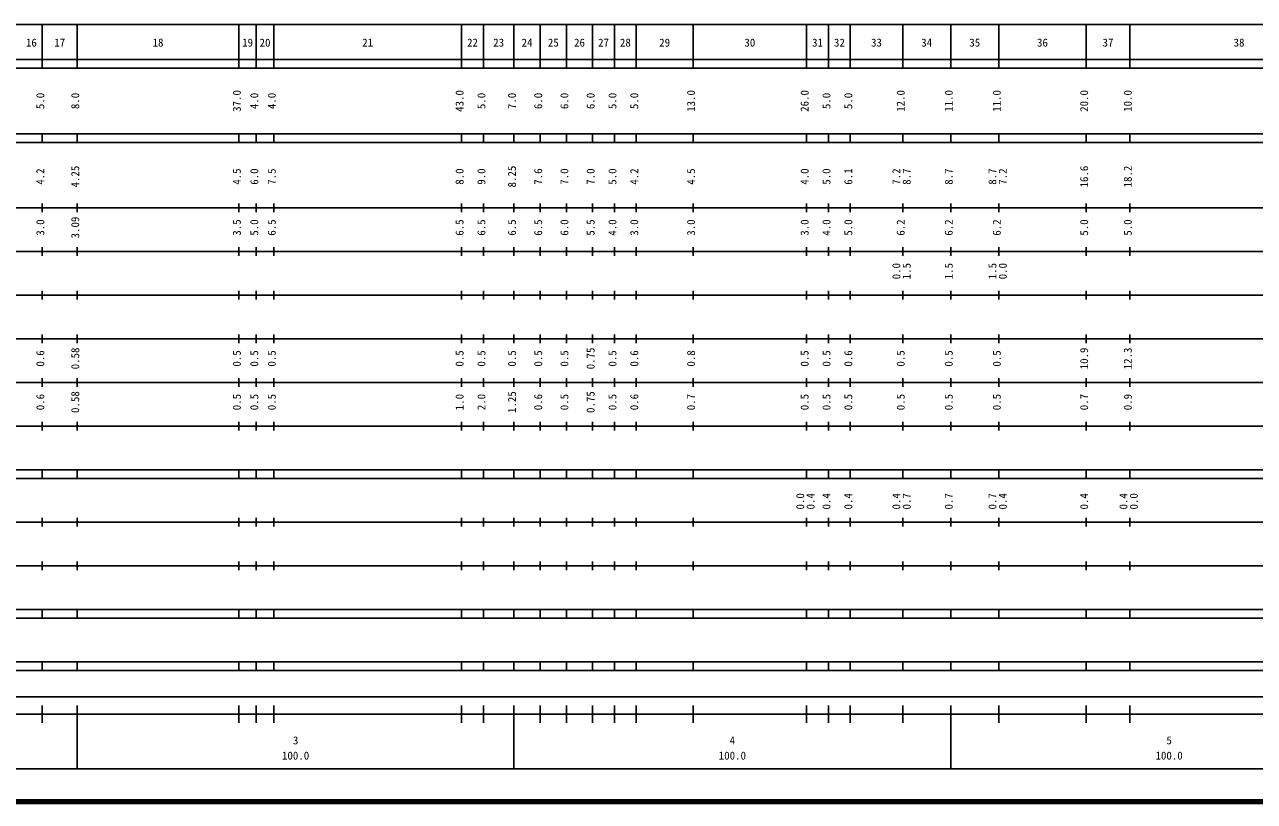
# Model space of a CAD drawing. Units: millimetres on the paper, enlarged 1000 times. Extents: x 40000 to 680000, y 20000 to 380000.
# Drawn here: x 255948 to 537526, y 20000 to 198000 of the extents above; entities that cross this region are included whole.
import ezdxf
from ezdxf.enums import TextEntityAlignment as Align

# ---------------------------------------------------------------- set-up
doc = ezdxf.new("R2010")
doc.units = ezdxf.units.MM
doc.header["$LTSCALE"] = 1000
doc.layers.add('M-TTL', color=2, linetype='Continuous', lineweight=140)
doc.layers.add('M-TTL-BAND', color=7, linetype='Continuous', lineweight=25)
doc.styles.add('ＭＳ ゴシック', font='')
doc.styles.get('ＭＳ ゴシック').set_extended_font_data('MS Gothic')

msp = doc.modelspace()

# ---------------------------------------------------------------- linework, layer by layer
at = {"layer": 'M-TTL'}
msp.add_line((40000, 20000), (680000, 20000), dxfattribs=at)
at = {"layer": 'M-TTL-BAND'}
for p, q in [((68000, 198000), (579000, 198000)), ((260000, 188000), (260000, 198000)), ((268000, 188000), (268000, 198000)), ((305000, 188000), (305000, 198000)), ((309000, 188000), (309000, 198000)), ((313000, 188000), (313000, 198000)), ((356000, 188000), (356000, 198000)), ((361000, 188000), (361000, 198000)), ((368000, 188000), (368000, 198000)), ((374000, 188000), (374000, 198000)), ((380000, 188000), (380000, 198000)), ((386000, 188000), (386000, 198000)), ((391000, 188000), (391000, 198000)), ((396000, 188000), (396000, 198000)), ((409000, 188000), (409000, 198000)), ((435000, 188000), (435000, 198000)), ((440000, 188000), (440000, 198000)), ((445000, 188000), (445000, 198000)), ((457000, 188000), (457000, 198000)), ((468000, 188000), (468000, 198000)), ((479000, 188000), (479000, 198000)), ((499000, 188000), (499000, 198000)), ((509000, 188000), (509000, 198000)), ((40000, 190000), (579000, 190000)), ((40000, 188000), (579000, 188000)), ((40000, 173000), (579000, 173000)), ((260000, 171000), (260000, 173000)), ((268000, 171000), (268000, 173000)), ((305000, 171000), (305000, 173000)), ((309000, 171000), (309000, 173000)), ((313000, 171000), (313000, 173000)), ((356000, 171000), (356000, 173000)), ((361000, 171000), (361000, 173000)), ((368000, 171000), (368000, 173000)), ((374000, 171000), (374000, 173000)), ((380000, 171000), (380000, 173000)), ((386000, 171000), (386000, 173000)), ((391000, 171000), (391000, 173000)), ((396000, 171000), (396000, 173000)), ((409000, 171000), (409000, 173000)), ((435000, 171000), (435000, 173000)), ((440000, 171000), (440000, 173000)), ((445000, 171000), (445000, 173000)), ((457000, 171000), (457000, 173000)), ((468000, 171000), (468000, 173000)), ((479000, 171000), (479000, 173000)), ((499000, 171000), (499000, 173000)), ((509000, 171000), (509000, 173000)), ((40000, 171000), (579000, 171000)), ((40000, 156000), (579000, 156000)), ((260000, 155000), (260000, 157000)), ((268000, 155000), (268000, 157000)), ((305000, 155000), (305000, 157000)), ((309000, 155000), (309000, 157000)), ((313000, 155000), (313000, 157000)), ((356000, 155000), (356000, 157000)), ((361000, 155000), (361000, 157000)), ((368000, 155000), (368000, 157000)), ((374000, 155000), (374000, 157000)), ((380000, 155000), (380000, 157000)), ((386000, 155000), (386000, 157000)), ((391000, 155000), (391000, 157000)), ((396000, 155000), (396000, 157000)), ((409000, 155000), (409000, 157000)), ((435000, 155000), (435000, 157000)), ((440000, 155000), (440000, 157000)), ((445000, 155000), (445000, 157000)), ((457000, 155000), (457000, 157000)), ((468000, 155000), (468000, 157000)), ((479000, 155000), (479000, 157000)), ((499000, 155000), (499000, 157000)), ((509000, 155000), (509000, 157000)), ((260000, 145000), (260000, 147000)), ((268000, 145000), (268000, 147000)), ((305000, 145000), (305000, 147000)), ((309000, 145000), (309000, 147000)), ((313000, 145000), (313000, 147000)), ((356000, 145000), (356000, 147000)), ((361000, 145000), (361000, 147000)), ((368000, 145000), (368000, 147000)), ((374000, 145000), (374000, 147000)), ((380000, 145000), (380000, 147000)), ((386000, 145000), (386000, 147000)), ((391000, 145000), (391000, 147000)), ((396000, 145000), (396000, 147000)), ((409000, 145000), (409000, 147000)), ((435000, 145000), (435000, 147000)), ((440000, 145000), (440000, 147000)), ((445000, 145000), (445000, 147000)), ((457000, 145000), (457000, 147000)), ((468000, 145000), (468000, 147000)), ((479000, 145000), (479000, 147000)), ((499000, 145000), (499000, 147000)), ((509000, 145000), (509000, 147000)), ((46000, 146000), (579000, 146000)), ((52000, 136000), (579000, 136000)), ((260000, 135000), (260000, 137000)), ((268000, 135000), (268000, 137000)), ((305000, 135000), (305000, 137000)), ((309000, 135000), (309000, 137000)), ((313000, 135000), (313000, 137000)), ((356000, 135000), (356000, 137000)), ((361000, 135000), (361000, 137000)), ((368000, 135000), (368000, 137000)), ((374000, 135000), (374000, 137000)), ((380000, 135000), (380000, 137000)), ((386000, 135000), (386000, 137000)), ((391000, 135000), (391000, 137000)), ((396000, 135000), (396000, 137000)), ((409000, 135000), (409000, 137000)), ((435000, 135000), (435000, 137000)), ((440000, 135000), (440000, 137000)), ((445000, 135000), (445000, 137000)), ((457000, 135000), (457000, 137000)), ((468000, 135000), (468000, 137000)), ((479000, 135000), (479000, 137000)), ((499000, 135000), (499000, 137000)), ((509000, 135000), (509000, 137000)), ((260000, 125000), (260000, 127000)), ((268000, 125000), (268000, 127000)), ((305000, 125000), (305000, 127000)), ((309000, 125000), (309000, 127000)), ((313000, 125000), (313000, 127000)), ((356000, 125000), (356000, 127000)), ((361000, 125000), (361000, 127000)), ((368000, 125000), (368000, 127000)), ((374000, 125000), (374000, 127000)), ((380000, 125000), (380000, 127000)), ((386000, 125000), (386000, 127000)), ((391000, 125000), (391000, 127000)), ((396000, 125000), (396000, 127000)), ((409000, 125000), (409000, 127000)), ((435000, 125000), (435000, 127000)), ((440000, 125000), (440000, 127000)), ((445000, 125000), (445000, 127000)), ((457000, 125000), (457000, 127000)), ((468000, 125000), (468000, 127000)), ((479000, 125000), (479000, 127000)), ((499000, 125000), (499000, 127000)), ((509000, 125000), (509000, 127000)), ((46000, 126000), (579000, 126000)), ((52000, 116000), (579000, 116000)), ((260000, 115000), (260000, 117000)), ((268000, 115000), (268000, 117000)), ((305000, 115000), (305000, 117000)), ((309000, 115000), (309000, 117000)), ((313000, 115000), (313000, 117000)), ((356000, 115000), (356000, 117000)), ((361000, 115000), (361000, 117000)), ((368000, 115000), (368000, 117000)), ((374000, 115000), (374000, 117000)), ((380000, 115000), (380000, 117000)), ((386000, 115000), (386000, 117000)), ((391000, 115000), (391000, 117000)), ((396000, 115000), (396000, 117000)), ((409000, 115000), (409000, 117000)), ((435000, 115000), (435000, 117000)), ((440000, 115000), (440000, 117000)), ((445000, 115000), (445000, 117000)), ((457000, 115000), (457000, 117000)), ((468000, 115000), (468000, 117000)), ((479000, 115000), (479000, 117000)), ((499000, 115000), (499000, 117000)), ((509000, 115000), (509000, 117000)), ((260000, 105000), (260000, 107000)), ((268000, 105000), (268000, 107000)), ((305000, 105000), (305000, 107000)), ((309000, 105000), (309000, 107000)), ((313000, 105000), (313000, 107000)), ((356000, 105000), (356000, 107000)), ((361000, 105000), (361000, 107000)), ((368000, 105000), (368000, 107000)), ((374000, 105000), (374000, 107000)), ((380000, 105000), (380000, 107000)), ((386000, 105000), (386000, 107000)), ((391000, 105000), (391000, 107000)), ((396000, 105000), (396000, 107000)), ((409000, 105000), (409000, 107000)), ((435000, 105000), (435000, 107000)), ((440000, 105000), (440000, 107000)), ((445000, 105000), (445000, 107000)), ((457000, 105000), (457000, 107000)), ((468000, 105000), (468000, 107000)), ((479000, 105000), (479000, 107000)), ((499000, 105000), (499000, 107000)), ((509000, 105000), (509000, 107000)), ((46000, 106000), (579000, 106000)), ((40000, 96000), (579000, 96000)), ((260000, 94000), (260000, 96000)), ((268000, 94000), (268000, 96000)), ((305000, 94000), (305000, 96000)), ((309000, 94000), (309000, 96000)), ((313000, 94000), (313000, 96000)), ((356000, 94000), (356000, 96000)), ((361000, 94000), (361000, 96000)), ((368000, 94000), (368000, 96000)), ((374000, 94000), (374000, 96000)), ((380000, 94000), (380000, 96000)), ((386000, 94000), (386000, 96000)), ((391000, 94000), (391000, 96000)), ((396000, 94000), (396000, 96000)), ((409000, 94000), (409000, 96000)), ((435000, 94000), (435000, 96000)), ((440000, 94000), (440000, 96000)), ((445000, 94000), (445000, 96000)), ((457000, 94000), (457000, 96000)), ((468000, 94000), (468000, 96000)), ((479000, 94000), (479000, 96000)), ((499000, 94000), (499000, 96000)), ((509000, 94000), (509000, 96000)), ((40000, 94000), (579000, 94000)), ((260000, 83000), (260000, 85000)), ((268000, 83000), (268000, 85000)), ((305000, 83000), (305000, 85000)), ((309000, 83000), (309000, 85000)), ((313000, 83000), (313000, 85000)), ((356000, 83000), (356000, 85000)), ((361000, 83000), (361000, 85000)), ((368000, 83000), (368000, 85000)), ((374000, 83000), (374000, 85000)), ((380000, 83000), (380000, 85000)), ((386000, 83000), (386000, 85000)), ((391000, 83000), (391000, 85000)), ((396000, 83000), (396000, 85000)), ((409000, 83000), (409000, 85000)), ((435000, 83000), (435000, 85000)), ((440000, 83000), (440000, 85000)), ((445000, 83000), (445000, 85000)), ((457000, 83000), (457000, 85000)), ((468000, 83000), (468000, 85000)), ((479000, 83000), (479000, 85000)), ((499000, 83000), (499000, 85000)), ((509000, 83000), (509000, 85000)), ((49000, 84000), (579000, 84000)), ((40000, 74000), (579000, 74000)), ((260000, 73000), (260000, 75000)), ((268000, 73000), (268000, 75000)), ((305000, 73000), (305000, 75000)), ((309000, 73000), (309000, 75000)), ((313000, 73000), (313000, 75000)), ((356000, 73000), (356000, 75000)), ((361000, 73000), (361000, 75000)), ((368000, 73000), (368000, 75000)), ((374000, 73000), (374000, 75000)), ((380000, 73000), (380000, 75000)), ((386000, 73000), (386000, 75000)), ((391000, 73000), (391000, 75000)), ((396000, 73000), (396000, 75000)), ((409000, 73000), (409000, 75000)), ((435000, 73000), (435000, 75000)), ((440000, 73000), (440000, 75000)), ((445000, 73000), (445000, 75000)), ((457000, 73000), (457000, 75000)), ((468000, 73000), (468000, 75000)), ((479000, 73000), (479000, 75000)), ((499000, 73000), (499000, 75000)), ((509000, 73000), (509000, 75000)), ((40000, 64000), (579000, 64000)), ((40000, 62000), (579000, 62000)), ((260000, 62000), (260000, 64000)), ((268000, 62000), (268000, 64000)), ((305000, 62000), (305000, 64000)), ((309000, 62000), (309000, 64000)), ((313000, 62000), (313000, 64000)), ((356000, 62000), (356000, 64000)), ((361000, 62000), (361000, 64000)), ((368000, 62000), (368000, 64000)), ((374000, 62000), (374000, 64000)), ((380000, 62000), (380000, 64000)), ((386000, 62000), (386000, 64000)), ((391000, 62000), (391000, 64000)), ((396000, 62000), (396000, 64000)), ((409000, 62000), (409000, 64000)), ((435000, 62000), (435000, 64000)), ((440000, 62000), (440000, 64000)), ((445000, 62000), (445000, 64000)), ((457000, 62000), (457000, 64000)), ((468000, 62000), (468000, 64000)), ((479000, 62000), (479000, 64000)), ((499000, 62000), (499000, 64000)), ((509000, 62000), (509000, 64000)), ((40000, 52000), (579000, 52000)), ((260000, 50000), (260000, 52000)), ((268000, 50000), (268000, 52000)), ((305000, 50000), (305000, 52000)), ((309000, 50000), (309000, 52000)), ((313000, 50000), (313000, 52000)), ((356000, 50000), (356000, 52000)), ((361000, 50000), (361000, 52000)), ((368000, 50000), (368000, 52000)), ((374000, 50000), (374000, 52000)), ((380000, 50000), (380000, 52000)), ((386000, 50000), (386000, 52000)), ((391000, 50000), (391000, 52000)), ((396000, 50000), (396000, 52000)), ((409000, 50000), (409000, 52000)), ((435000, 50000), (435000, 52000)), ((440000, 50000), (440000, 52000)), ((445000, 50000), (445000, 52000)), ((457000, 50000), (457000, 52000)), ((468000, 50000), (468000, 52000)), ((479000, 50000), (479000, 52000)), ((499000, 50000), (499000, 52000)), ((509000, 50000), (509000, 52000)), ((40000, 50000), (579000, 50000)), ((71000, 44000), (565000, 44000)), ((40000, 40000), (579000, 40000)), ((260000, 38000), (260000, 42000)), ((268000, 27500), (268000, 42000)), ((305000, 38000), (305000, 42000)), ((309000, 38000), (309000, 42000)), ((313000, 38000), (313000, 42000)), ((356000, 38000), (356000, 42000)), ((361000, 38000), (361000, 42000)), ((368000, 27500), (368000, 42000)), ((374000, 38000), (374000, 42000)), ((380000, 38000), (380000, 42000)), ((386000, 38000), (386000, 42000)), ((391000, 38000), (391000, 42000)), ((396000, 38000), (396000, 42000)), ((409000, 38000), (409000, 42000)), ((435000, 38000), (435000, 42000)), ((440000, 38000), (440000, 42000)), ((445000, 38000), (445000, 42000)), ((457000, 38000), (457000, 42000)), ((468000, 27500), (468000, 42000)), ((479000, 38000), (479000, 42000)), ((499000, 38000), (499000, 42000)), ((509000, 38000), (509000, 42000)), ((68000, 27500), (579000, 27500))]:
    msp.add_line(p, q, dxfattribs=at)

# ---------------------------------------------------------------- texts
at = {"layer": 'M-TTL-BAND', "style": 'ＭＳ ゴシック'}
for s, p in [('16', (257500, 192405)), ('17', (264000, 192405)), ('18', (286500, 192405)), ('19', (307000, 192405)), ('20', (311000, 192405)), ('21', (334500, 192405)), ('22', (358500, 192405)), ('23', (364500, 192405)), ('24', (371000, 192405)), ('25', (377000, 192405)), ('26', (383000, 192405)), ('27', (388500, 192405)), ('28', (393500, 192405)), ('29', (402500, 192405)), ('30', (422000, 192405)), ('31', (437500, 192405)), ('32', (442500, 192405)), ('33', (451000, 192405)), ('34', (462500, 192405)), ('35', (473500, 192405)), ('36', (489000, 192405)), ('37', (504000, 192405)), ('38', (534000, 192405)), ('3', (318000, 32523)), ('4', (418000, 32523)), ('5', (518000, 32523)), ('100.0', (318000, 29033)), ('100.0', (418000, 29033)), ('100.0', (518000, 29033))]:
    msp.add_text(s, height=1833, dxfattribs=at).set_placement(p, align=Align.BOTTOM_CENTER)
for s, p in [('5.0', (261000, 180500)), ('8.0', (269000, 180500)), ('37.0', (306000, 180500)), ('4.0', (310000, 180500)), ('4.0', (314000, 180500)), ('43.0', (357000, 180500)), ('5.0', (362000, 180500)), ('7.0', (369000, 180500)), ('6.0', (375000, 180500)), ('6.0', (381000, 180500)), ('6.0', (387000, 180500)), ('5.0', (392000, 180500)), ('5.0', (397000, 180500)), ('13.0', (410000, 180500)), ('26.0', (436000, 180500)), ('5.0', (441000, 180500)), ('5.0', (446000, 180500)), ('12.0', (458000, 180500)), ('11.0', (469000, 180500)), ('11.0', (480000, 180500)), ('20.0', (500000, 180500)), ('10.0', (510000, 180500)), ('4.2', (261000, 163174)), ('4.25', (269000, 163174)), ('4.5', (306000, 163174)), ('6.0', (310000, 163174)), ('7.5', (314000, 163174)), ('8.0', (357000, 163174)), ('9.0', (362000, 163174)), ('8.25', (369000, 163174)), ('7.6', (375000, 163174)), ('7.0', (381000, 163174)), ('7.0', (387000, 163174)), ('5.0', (392000, 163174)), ('4.2', (397000, 163174)), ('4.5', (410000, 163174)), ('4.0', (436000, 163174)), ('5.0', (441000, 163174)), ('6.1', (446000, 163174)), ('7.2', (457000, 163174)), ('8.7', (459370, 163174)), ('8.7', (469000, 163174)), ('8.7', (479000, 163174)), ('7.2', (481370, 163174)), ('16.6', (500000, 163174)), ('18.2', (510000, 163174)), ('3.0', (261000, 151500)), ('3.09', (269000, 151500)), ('3.5', (306000, 151500)), ('5.0', (310000, 151500)), ('6.5', (314000, 151500)), ('6.5', (357000, 151500)), ('6.5', (362000, 151500)), ('6.5', (369000, 151500)), ('6.5', (375000, 151500)), ('6.0', (381000, 151500)), ('5.5', (387000, 151500)), ('4.0', (392000, 151500)), ('3.0', (397000, 151500)), ('3.0', (410000, 151500)), ('3.0', (436000, 151500)), ('4.0', (441000, 151500)), ('5.0', (446000, 151500)), ('6.2', (458000, 151500)), ('6.2', (469000, 151500)), ('6.2', (480000, 151500)), ('5.0', (500000, 151500)), ('5.0', (510000, 151500)), ('0.0', (457000, 141500)), ('1.5', (459370, 141500)), ('1.5', (469000, 141500)), ('1.5', (479000, 141500)), ('0.0', (481370, 141500)), ('0.6', (261000, 121500)), ('0.58', (269000, 121500)), ('0.5', (306000, 121500)), ('0.5', (310000, 121500)), ('0.5', (314000, 121500)), ('0.5', (357000, 121500)), ('0.5', (362000, 121500)), ('0.5', (369000, 121500)), ('0.5', (375000, 121500)), ('0.5', (381000, 121500)), ('0.75', (387000, 121500)), ('0.5', (392000, 121500)), ('0.6', (397000, 121500)), ('0.8', (410000, 121500)), ('0.5', (436000, 121500)), ('0.5', (441000, 121500)), ('0.6', (446000, 121500)), ('0.5', (458000, 121500)), ('0.5', (469000, 121500)), ('0.5', (480000, 121500)), ('10.9', (500000, 121500)), ('12.3', (510000, 121500)), ('0.6', (261000, 111500)), ('0.58', (269000, 111500)), ('0.5', (306000, 111500)), ('0.5', (310000, 111500)), ('0.5', (314000, 111500)), ('1.0', (357000, 111500)), ('2.0', (362000, 111500)), ('1.25', (369000, 111500)), ('0.6', (375000, 111500)), ('0.5', (381000, 111500)), ('0.75', (387000, 111500)), ('0.5', (392000, 111500)), ('0.6', (397000, 111500)), ('0.7', (410000, 111500)), ('0.5', (436000, 111500)), ('0.5', (441000, 111500)), ('0.5', (446000, 111500)), ('0.5', (458000, 111500)), ('0.5', (469000, 111500)), ('0.5', (480000, 111500)), ('0.7', (500000, 111500)), ('0.9', (510000, 111500)), ('0.0', (435000, 88764)), ('0.4', (437370, 88764)), ('0.4', (441000, 88764)), ('0.4', (446000, 88764)), ('0.4', (457000, 88764)), ('0.7', (459370, 88764)), ('0.7', (469000, 88764)), ('0.7', (479000, 88764)), ('0.4', (481370, 88764)), ('0.4', (500000, 88764)), ('0.4', (509000, 88764)), ('0.0', (511370, 88764))]:
    msp.add_text(s, height=1833, rotation=90, dxfattribs=at).set_placement(p, align=Align.BOTTOM_CENTER)

doc.saveas('drawing.dxf')
